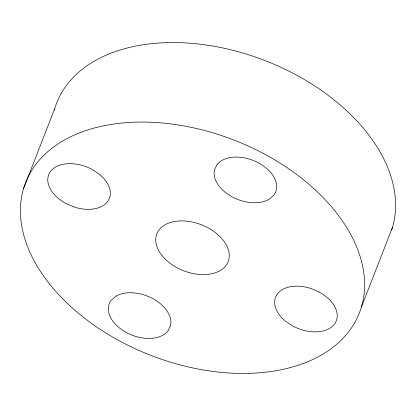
<?xml version="1.0" encoding="UTF-8"?>
<svg xmlns="http://www.w3.org/2000/svg" width="416" height="416" viewBox="0 0 416 416"><rect width="100%" height="100%" fill="white"/><g stroke="black" fill="none" stroke-linecap="round" stroke-linejoin="round"><path stroke-width="0.62" d="M23.598 188.443L54.6 108.93M361.4 307.07L392.402 227.557M54.252 110.131A179.161 115.398 21.3 0 1 257.504 57.777A179.161 115.398 21.3 0 1 391.633 229.991M217.032 164.606L214.578 169.515A32.573 20.982 21.3 0 0 232.17 196.882A32.573 20.982 21.3 0 0 269.365 199.103L273.754 195.239A32.573 20.982 21.3 0 0 258.617 162.963A32.573 20.982 21.3 0 0 217.032 164.606M170.425 325.993L167.97 330.907A32.573 20.982 21.3 0 1 126.386 332.55A32.573 20.982 21.3 0 1 111.249 300.274L115.638 296.405A32.573 20.982 21.3 0 1 152.828 298.631A32.573 20.982 21.3 0 1 170.425 325.993M319.166 292.058L311.376 288.673A32.573 20.982 21.3 0 0 277.581 293.701A32.573 20.982 21.3 0 0 285.828 321.433L292.718 325.978A32.573 20.982 21.3 0 0 334.303 324.334A32.573 20.982 21.3 0 0 319.166 292.058M73.627 206.835L65.837 203.45A32.573 20.982 21.3 0 1 50.695 171.179A32.573 20.982 21.3 0 1 92.279 169.536L99.169 174.075A32.573 20.982 21.3 0 1 107.416 201.807A32.573 20.982 21.3 0 1 73.627 206.835M49.702 284.164A179.161 115.398 21.3 0 0 347.095 333.726A179.161 115.398 21.3 0 0 180.71 125.377A179.161 115.398 21.3 0 0 49.702 284.164M162.38 256.012A38.277 24.653 21.3 0 0 225.826 265.751A38.277 24.653 21.3 0 0 189.296 221.499A38.277 24.653 21.3 0 0 162.38 256.012"/></g></svg>
